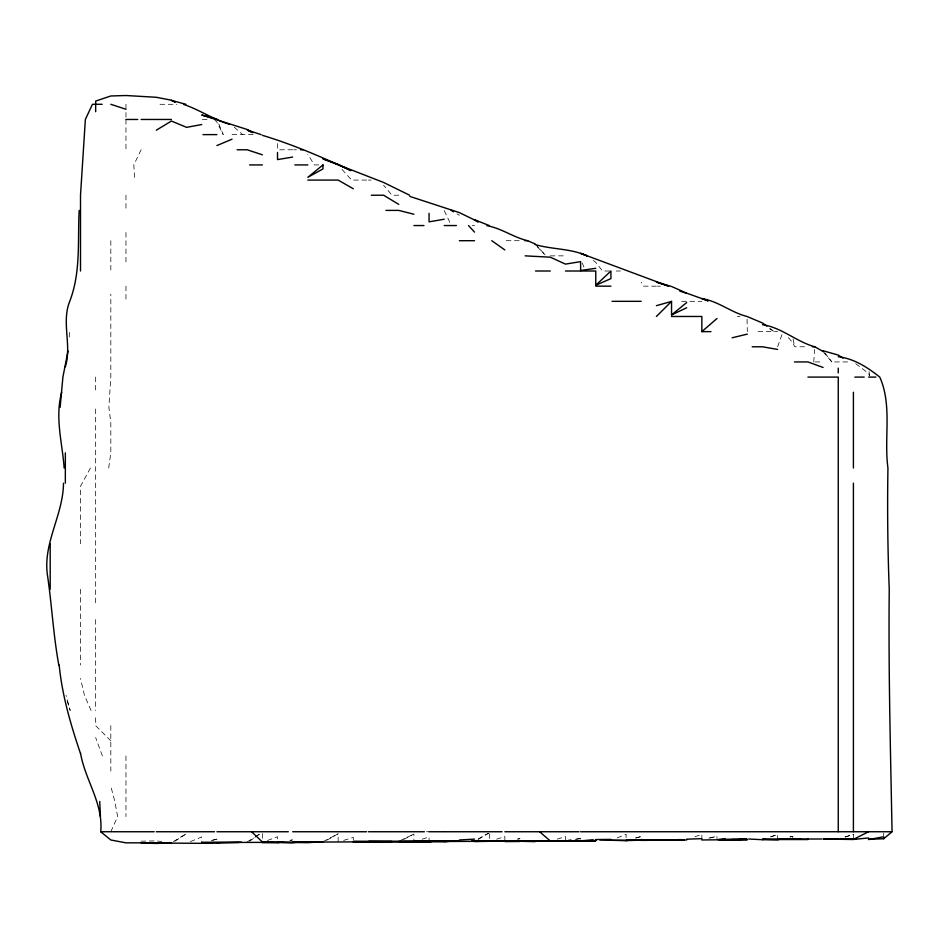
<?xml version="1.0" encoding="UTF-8"?>
<svg xmlns="http://www.w3.org/2000/svg" width="939" height="939" viewBox="0 0 939 939"><rect width="100%" height="100%" fill="white"/><g stroke="black" fill="none" stroke-linecap="round" stroke-linejoin="round"><path stroke-width="0.7" stroke-dasharray="4.7 3.52" d="M69.251 337.136L69.416 331.631M813.749 361.938L814.618 349.543M108.701 468.021L110.814 452.868L110.814 422.562L108.877 407.409L110.814 377.091L110.814 294.177M777.633 346.784L782.551 333.005M110.814 831.743L117.645 816.59L114.84 801.437L110.814 786.283M141.12 149.77L133.808 164.924L134.723 180.077M90.449 468.021L80.508 486.238L80.508 543.798M249.539 841.262L254.199 837.952M255.373 837.119L261.195 832.963M174.924 841.203L186.591 833.609L171.426 842.764M247.203 841.884L254.199 837.388M255.373 836.637L260.033 833.632M478.033 839.489L488.526 833.222M326.772 840.229L338.134 833.82L338.134 842.154M478.327 838.891L488.421 833.233M403.805 839.349L413.911 834.043L413.911 841.802M322.981 841.708L338.134 833.82M400.026 840.722L413.911 834.043M617.24 837.893L626.078 834.266L626.078 840.71M190.382 841.614L201.744 836.966L201.744 843.328M267.415 840.511L277.521 836.755L277.521 842.799M694.966 836.79L701.856 834.278L701.856 840.123M770.743 836.895L777.633 834.548L777.633 839.795M770.743 836.766L777.633 834.548M845.135 837.072L853.41 834.442L853.41 839.396M343.651 840.405L353.287 837.353L353.287 841.144M422.174 839.184L429.064 837.001L429.064 842.048M496.578 839.184L504.842 836.614L504.842 841.52M557.191 839.102L565.466 836.614L565.466 841.062M845.135 836.884L853.41 834.442M212.766 840.229L216.897 839.067L216.897 843.21M635.726 838.058L641.231 836.532L641.231 840.464M211.381 840.534L216.897 839.067M710.119 838.011L717.009 836.238L717.009 839.9M635.726 837.893L641.231 836.532M708.745 838.116L717.009 836.238M790.028 836.978L792.786 836.356L792.786 839.501M517.236 839.173L519.995 838.644L515.863 839.349M790.028 836.872L792.786 836.356M576.487 839.126L580.619 838.41L580.619 840.933M575.102 839.325L580.619 838.41M141.12 841.215L156.273 840.863L161.79 841.555M160.017 104.299L177.002 104.299M202.319 119.464L208.986 119.464M232.05 134.617L255.068 134.617M292.675 149.77L277.733 149.77L277.58 143.362M293.801 149.77L296.454 149.77M318.685 164.924L314.389 164.924L307.828 154.372M366.644 180.077L351.644 180.077L341.996 169.407M368.452 180.077L371.163 180.077M398.758 195.23L392.009 195.23L383.605 185.229M472.176 225.548L474.535 225.548M506.25 240.701L519.995 240.701M550.313 255.854L565.466 255.854M609.528 271.007L602.545 271.007L595.772 262.38L591.406 259.117M616.266 271.007L620.468 271.007M656.396 286.16L643.591 286.16L641.231 282.181M657.523 286.16L660.293 286.16M681.726 301.325L701.856 301.325M737.35 316.478L740.108 316.478M758.019 331.631L777.633 331.631M788.361 337.653L792.786 342.676L794.711 346.784L807.939 346.784M815.087 361.938L823.092 361.938M823.092 351.503L831.848 361.938L851.063 361.938M426.388 831.743L429.064 831.743M238.94 841.45L241.699 841.602M769.593 328.861L774.335 331.631L770.027 328.486M457.035 213.869L459.371 215.266M855.734 363.698L868.563 373.393L869.467 375.858M234.187 127.141L242.743 134.617M110.814 740.812L95.661 725.659L95.661 714.732M537.131 246.617L545.066 254.833M214.327 119.464L216.897 122.152L223.247 134.617L217.954 121.988M535.148 243.976L545.066 254.774M824.841 353.005L831.848 361.938M444.217 210.618L450.814 224.304M91.083 710.506L84.463 695.353L80.508 678.451M582.262 263.037L583.905 267.028M102.398 755.965L95.661 737.596M67.115 700.858L70.214 710.506L66.047 695.353M793.068 338.967L794.711 346.784M869.009 371.586L869.69 375.717M747.057 319.225L747.315 331.631M883.716 833.139L883.716 835.945M489.689 833.773L489.689 841.332M262.368 833.597L262.368 839.454M125.967 104.299L125.967 117.14M125.967 119.464L125.967 149.77M125.967 195.23L125.967 210.395M125.967 232.52L125.967 262.955M125.967 286.16L125.967 301.325M125.967 755.965L125.967 816.59M110.814 240.701L110.814 271.007M110.814 725.659L110.814 771.13M95.661 377.091L95.661 391.809M95.661 409.017L95.661 604.423M95.661 619.576L95.661 710.506M80.508 589.269L80.508 665.035M292.675 839.865L289.916 840.405L292.675 839.865"/><path stroke-width="1.41" d="M79.169 210.395C77.585 240.76 80.989 272.31 69.721 301.325C61.235 322.676 71.998 345.106 65.343 366.738M60.119 407.409L62.901 377.091L68.031 350.916M63.488 483.174C63.3 514.537 43.241 542.355 47.302 574.105C51.821 604.34 53.288 634.975 58.817 665.035M61.704 392.256C54.744 417.55 62.35 442.738 64.157 468.021M656.396 316.478L671.549 301.407L671.549 314.929L686.702 307.757M595.772 285.28L610.925 271.007L610.925 278.601L595.772 285.28L595.772 271.007L580.619 271.007M671.549 316.478L701.856 316.478L701.856 331.631L717.009 318.497M868.563 839.313L883.716 838.738L892.05 831.743C890.536 750.954 888.353 670.059 889.245 589.269C887.684 548.869 887.273 508.457 887.942 468.021C883.845 438.043 892.402 405.284 879.761 377.091C867.577 367.372 854.103 358.628 838.257 356.726M671.549 314.929L686.702 302.558M156.273 130.204L171.426 121.049L186.591 127.352L201.744 124.535M868.563 831.743L853.41 839.396L823.092 839.126L853.41 839.419L868.563 837.964L868.563 839.583L883.716 836.778L883.716 838.738M216.897 145.568L232.05 139.183M765.238 838.773L762.48 839.712L748.7 839.008M656.396 305.68L671.549 301.407M599.904 839.924L626.078 840.71L628.837 839.959M732.162 337.794L747.315 334.096M781.764 838.856L777.633 839.795L762.48 839.431M434.581 840.886L429.064 842.048L353.287 841.461L459.371 840.98M356.045 841.872L307.828 842.142L318.849 841.825M283.026 841.731L277.521 842.799L262.368 842.694M507.6 840.992L474.535 841.567M856.157 838.879L841.004 838.996M444.217 219.221L429.064 221.85L429.064 213.329M292.675 157.059L277.521 159.595L277.521 152.47M568.212 840.487L570.971 840.018M595.772 268.308L580.619 270.502L580.619 261.629L565.466 264.117L550.313 257.192L525.124 255.854M219.656 842.823L201.744 843.093M626.078 840.64L645.375 839.947M372.583 841.884L353.287 842.154M725.272 838.914L718.382 839.736L732.162 840.029L745.942 839.043M300.938 841.778L292.675 842.729L277.521 842.518M453.866 840.816L444.217 841.872L368.452 841.497L391.868 841.461M593.014 839.936L580.619 840.933L535.148 841.227L595.772 840.487M238.94 842.506L216.897 842.858M321.608 841.802L307.828 842.67L262.368 842.119L292.675 842.377M801.049 838.985L777.633 839.22M564.081 840.863L444.217 841.508M459.371 839.982L474.535 839.114M474.535 841.156L528.258 840.839M663.286 839.9L610.925 840.311M391.868 841.673L368.452 841.849M238.94 842.283L201.744 842.494L262.368 842.389M171.426 843.48L171.426 842.764L156.273 843.457L141.12 842.952L201.744 843.328M686.702 839.196L701.856 838.644M792.786 839.102L821.719 838.985M504.842 841.215L489.689 841.191L550.313 841.18L543.423 840.851M171.426 842.764L125.967 842.846L110.814 839.982L100.719 831.743C103.36 803.221 85.144 780.133 80.508 753.184M666.033 839.924L626.078 840.288M683.944 839.842L641.231 840.405M568.212 840.792L580.619 840.593L565.466 840.91L595.772 840.628M535.148 841.227L562.707 840.875M519.995 841.473L504.842 841.45L561.322 840.886M792.786 838.996L762.48 839.22M595.772 839.536L610.925 839.396M459.371 841.121L398.758 841.438M641.231 840.065L686.702 839.971M747.315 839.501L701.856 839.971M762.48 839.548L807.939 839.548M310.586 841.814L292.675 841.943L322.981 841.79L314.718 841.802M102.187 104.299L92.433 104.299L85.367 119.464L80.508 195.23L80.508 271.007M125.967 119.464L137.763 119.464M141.12 119.464L171.426 119.464M203 134.617L216.897 134.617M237.133 149.77L247.203 149.77L262.368 154.806M300.445 149.77L303.109 149.77M249.61 164.924L262.368 164.924M294.811 164.924L307.828 164.924M307.828 180.077L338.134 180.077L353.287 188.762M371.304 195.23L383.605 195.23L398.758 204.373M385.929 210.395L398.758 210.395L413.911 214.233M413.911 225.548L423.97 225.548M444.217 225.548L456.424 225.548M459.371 240.701L474.535 240.701M525.054 240.701L527.636 240.701L535.148 243.976M535.488 271.007L550.313 271.007M565.466 271.007L579.821 271.007M595.772 286.16L610.925 286.16M612.04 301.325L641.231 301.325M701.856 331.631L710.964 331.631M752.198 346.784L762.48 346.784L777.633 349.437M812.294 346.784L814.806 346.784L823.092 351.503M794.453 361.938L807.939 361.938L823.092 367.466M807.939 377.091L838.257 377.091L838.257 831.743M854.854 377.091L864.185 377.091M868.563 377.091L875.899 377.091M100.719 831.743L154.172 831.743M156.273 831.743L214.573 831.743M216.897 831.743L288.343 831.743M292.675 831.743L366.562 831.743M368.452 831.743L424.381 831.743M429.064 831.743L443.595 831.743M444.217 831.743L502.095 831.743M504.842 831.743L579.023 831.743M580.619 831.743L892.05 831.743M580.619 840.734L595.772 840.863M732.162 839.536L747.315 839.712M825.851 838.996L838.257 839.278M678.439 839.595L683.944 839.724M519.995 841.274L535.148 841.649M413.911 841.297L429.064 841.708M486.93 225.677C501.133 228.13 513.504 237.403 527.636 240.701M183.868 104.522C199.291 109.628 213.564 119.605 229.527 124.3M471.777 840.863L474.535 841.015M535.148 244.563C552.179 249.551 570.724 248.354 587.028 255.854L580.619 253.366L668.615 286.16M216.897 119.065L201.744 115.016L247.203 129.488L252.943 132.692M762.48 324.694C781.776 327.5 796.225 341.667 814.806 346.784M185.945 104.299L171.426 100.379L175.006 102.069M409.885 196.427L459.371 212.613L476.601 220.958M823.092 350.775L838.257 355.059L842.905 358.123M261.148 134.617L247.203 130.075L251.136 132.023M110.814 104.299L125.967 109.276M667.253 285.714L656.396 282.111L671.549 286.489L686.702 293.168L707.959 300.773M679.813 291.09L686.702 293.438M262.368 135.31C292.804 144.512 321.983 157.036 350.763 170.605M707.959 300.867L701.856 298.579C718.229 301.137 731.082 312.464 746.998 316.478L762.48 322.981L766.787 326.126M489.254 225.548L474.535 219.703L478.08 222.203M350.74 170.499L338.134 164.384L322.981 158.844L383.605 182.459L409.639 195.23M175.006 101.975L171.426 100.215L156.273 97.28L125.967 95.52L110.814 95.978L95.661 101.072L95.661 111.706M451.19 210.395L453.537 211.78M491.766 240.701L504.842 249.927M539.643 831.743L550.313 841.004M251.593 831.743L262.368 841.943M468.514 225.548L474.535 232.121M80.508 753.559C70.754 724.791 62.115 695.388 59.169 665.035M99.71 801.437L100.45 816.59M853.41 392.256L853.41 468.021M853.41 483.174L853.41 831.743M838.257 368.135L838.257 372.912M807.939 838.55L807.939 839.454M65.343 452.868L65.343 483.174M50.19 543.798L50.19 589.269M322.981 164.924L307.828 177.318L322.981 168.903L322.981 164.924M732.162 839.443L718.382 839.56L747.315 839.384L732.162 839.443"/></g></svg>
